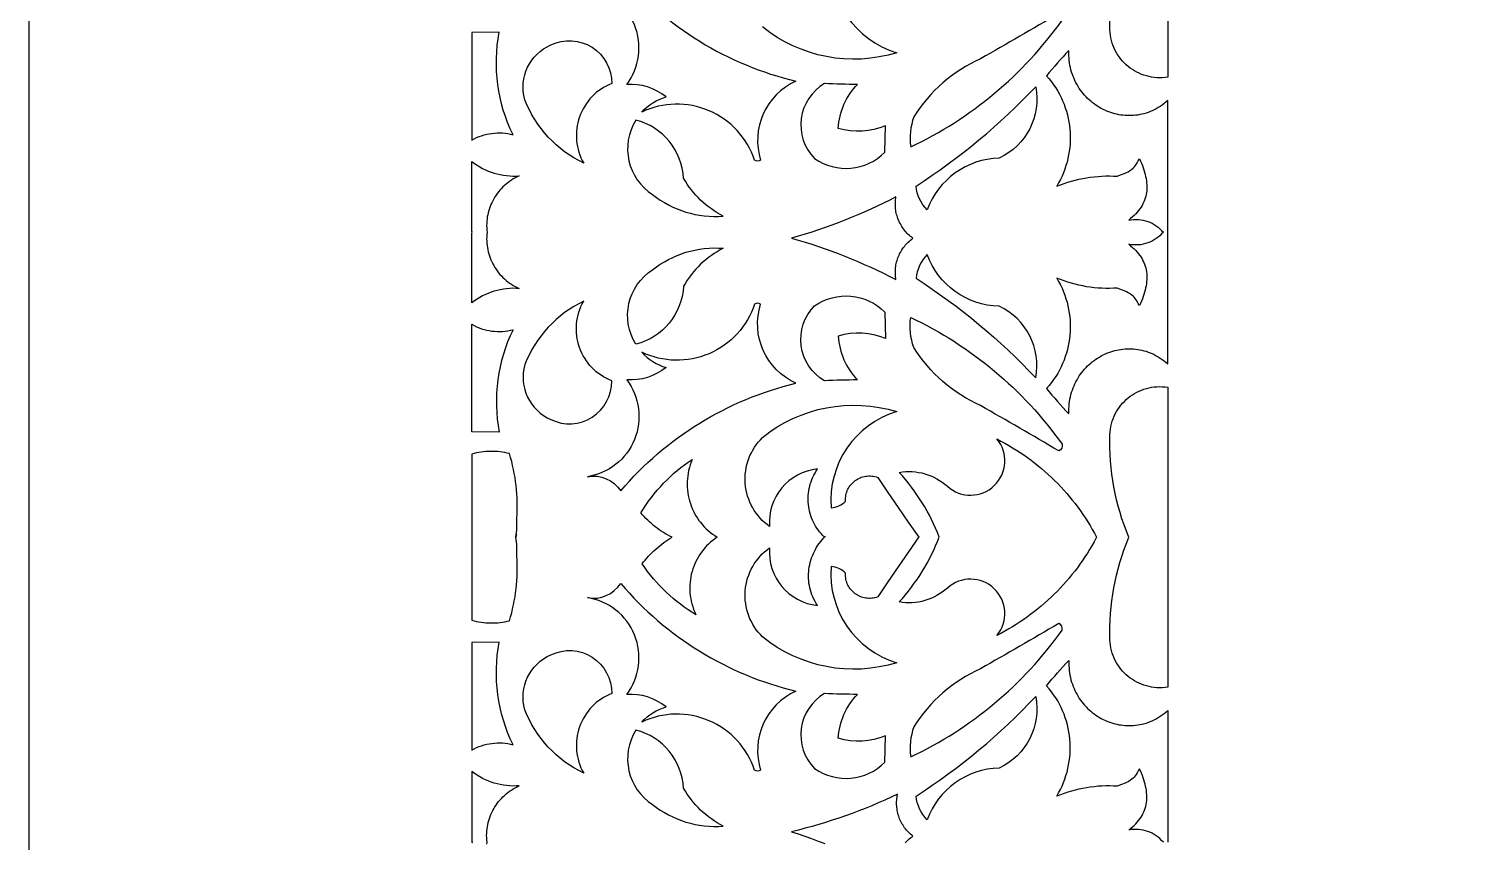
# Model space of a CAD drawing. Extents: x 3927 to 5087, y -513 to 1114.
# Drawn here: x 3927.4 to 4155.4, y 19.2 to 147.8 of the extents above; entities that cross this region are included whole.
import ezdxf

# ---------------------------------------------------------------- set-up
doc = ezdxf.new("R2010")
doc.units = 0
doc.layers.add('LAYER_1', color=18, linetype='CONTINUOUS')

msp = doc.modelspace()

# ---------------------------------------------------------------- linework, layer by layer
at = {"layer": 'LAYER_1'}
for points in [[(4747.65, -512.56), (5087.41, -172.81), (5087.41, 307.68), (4747.65, 647.44), (4267.16, 647.44), (3927.41, 307.68), (3927.41, -172.81), (4267.16, -512.56)], [(4107.42, 115.64), (4107.42, 136.47), (4107.12, 136.22), (4106.83, 135.98), (4106.52, 135.75), (4106.22, 135.54), (4105.91, 135.35), (4105.59, 135.17), (4105.28, 135), (4104.96, 134.85), (4104.63, 134.71), (4104.31, 134.59), (4103.98, 134.48), (4103.65, 134.38), (4103.32, 134.3), (4102.99, 134.23), (4102.66, 134.17), (4102.33, 134.12), (4101.99, 134.09), (4101.66, 134.07), (4101.33, 134.07), (4100.99, 134.07), (4100.66, 134.09), (4100.33, 134.12), (4100.01, 134.16), (4099.68, 134.22), (4099.36, 134.28), (4099.04, 134.36), (4098.72, 134.45), (4098.4, 134.55), (4098.09, 134.66), (4097.78, 134.78), (4097.48, 134.92), (4097.18, 135.06), (4096.88, 135.21), (4096.6, 135.38), (4096.31, 135.55), (4096.03, 135.73), (4095.76, 135.93), (4095.49, 136.13), (4095.23, 136.35), (4094.98, 136.57), (4094.74, 136.8), (4094.5, 137.04), (4094.27, 137.29), (4094.04, 137.55), (4093.83, 137.82), (4093.63, 138.09), (4093.43, 138.38), (4093.24, 138.67), (4093.07, 138.97), (4092.9, 139.28), (4092.74, 139.6), (4092.6, 139.92), (4092.46, 140.26), (4092.34, 140.6), (4092.22, 140.94), (4092.12, 141.3), (4092.03, 141.66), (4091.96, 142.02), (4091.9, 142.4), (4091.84, 142.78), (4091.81, 143.17), (4091.78, 143.56), (4091.78, 143.96), (4091.78, 144.36), (4091.32, 143.88), (4090.87, 143.39), (4090.42, 142.9), (4089.98, 142.4), (4089.54, 141.89), (4089.11, 141.38), (4088.69, 140.87), (4088.27, 140.34), (4088.66, 139.89), (4089.03, 139.43), (4089.38, 138.95), (4089.71, 138.46), (4090.02, 137.96), (4090.3, 137.45), (4090.56, 136.93), (4090.8, 136.4), (4091.02, 135.86), (4091.22, 135.32), (4091.39, 134.76), (4091.55, 134.2), (4091.68, 133.64), (4091.79, 133.07), (4091.87, 132.5), (4091.94, 131.92), (4091.98, 131.34), (4092, 130.76), (4092, 130.18), (4091.97, 129.6), (4091.92, 129.02), (4091.85, 128.45), (4091.75, 127.87), (4091.64, 127.3), (4091.5, 126.73), (4091.33, 126.17), (4091.15, 125.61), (4090.94, 125.05), (4090.7, 124.51), (4090.45, 123.97), (4090.17, 123.44), (4089.87, 122.92), (4090.44, 123.15), (4091.02, 123.36), (4091.6, 123.55), (4092.19, 123.72), (4092.78, 123.88), (4093.37, 124.02), (4093.97, 124.15), (4094.57, 124.26), (4095.17, 124.35), (4095.78, 124.42), (4096.39, 124.47), (4096.99, 124.51), (4097.6, 124.53), (4098.22, 124.53), (4098.83, 124.52), (4099.44, 124.48), (4100.1, 124.76), (4100.66, 124.98), (4100.91, 125.09), (4101.14, 125.21), (4101.35, 125.32), (4101.55, 125.45), (4101.74, 125.59), (4101.92, 125.74), (4102.09, 125.92), (4102.26, 126.12), (4102.42, 126.35), (4102.59, 126.62), (4102.76, 126.92), (4102.94, 127.26), (4103.1, 126.89), (4103.26, 126.53), (4103.4, 126.18), (4103.53, 125.82), (4103.65, 125.48), (4103.75, 125.13), (4103.84, 124.79), (4103.92, 124.45), (4103.99, 124.12), (4104.04, 123.79), (4104.07, 123.46), (4104.1, 123.14), (4104.11, 122.83), (4104.1, 122.51), (4104.08, 122.2), (4104.04, 121.9), (4103.99, 121.6), (4103.93, 121.3), (4103.84, 121), (4103.75, 120.71), (4103.63, 120.43), (4103.5, 120.15), (4103.35, 119.87), (4103.19, 119.6), (4103.01, 119.33), (4102.81, 119.06), (4102.6, 118.8), (4102.36, 118.55), (4102.11, 118.29), (4101.84, 118.05), (4101.55, 117.8), (4101.25, 117.56), (4101.63, 117.62), (4102.01, 117.66), (4102.39, 117.67), (4102.77, 117.66), (4103.15, 117.62), (4103.52, 117.55), (4103.88, 117.46), (4104.24, 117.35), (4104.59, 117.21), (4104.93, 117.05), (4105.26, 116.87), (4105.58, 116.66), (4105.88, 116.44), (4106.18, 116.19), (4106.45, 115.93), (4106.72, 115.64), (4106.45, 115.36), (4106.17, 115.09), (4105.88, 114.85), (4105.57, 114.62), (4105.26, 114.42), (4104.93, 114.24), (4104.59, 114.08), (4104.24, 113.94), (4103.88, 113.83), (4103.52, 113.74), (4103.15, 113.67), (4102.77, 113.63), (4102.39, 113.62), (4102.01, 113.63), (4101.63, 113.66), (4101.25, 113.73), (4101.55, 113.49), (4101.84, 113.24), (4102.11, 112.99), (4102.36, 112.74), (4102.6, 112.48), (4102.81, 112.22), (4103.01, 111.96), (4103.19, 111.69), (4103.35, 111.42), (4103.5, 111.14), (4103.63, 110.86), (4103.75, 110.57), (4103.84, 110.28), (4103.93, 109.99), (4103.99, 109.69), (4104.04, 109.39), (4104.08, 109.08), (4104.1, 108.77), (4104.11, 108.46), (4104.1, 108.14), (4104.07, 107.82), (4104.04, 107.5), (4103.99, 107.17), (4103.92, 106.83), (4103.84, 106.5), (4103.75, 106.16), (4103.65, 105.81), (4103.53, 105.46), (4103.4, 105.11), (4103.26, 104.75), (4103.1, 104.39), (4102.94, 104.03), (4102.76, 104.37), (4102.59, 104.67), (4102.42, 104.93), (4102.26, 105.17), (4102.09, 105.37), (4101.92, 105.54), (4101.74, 105.7), (4101.55, 105.84), (4101.35, 105.97), (4101.14, 106.08), (4100.91, 106.19), (4100.66, 106.3), (4100.1, 106.53), (4099.44, 106.8), (4098.83, 106.77), (4098.22, 106.75), (4097.6, 106.76), (4096.99, 106.78), (4096.39, 106.81), (4095.78, 106.87), (4095.17, 106.94), (4094.57, 107.03), (4093.97, 107.14), (4093.37, 107.26), (4092.78, 107.4), (4092.19, 107.56), (4091.6, 107.74), (4091.02, 107.93), (4090.44, 108.14), (4089.87, 108.37), (4090.17, 107.85), (4090.45, 107.32), (4090.7, 106.78), (4090.94, 106.23), (4091.15, 105.68), (4091.33, 105.12), (4091.5, 104.56), (4091.64, 103.99), (4091.75, 103.42), (4091.85, 102.84), (4091.92, 102.26), (4091.97, 101.68), (4092, 101.1), (4092, 100.52), (4091.98, 99.94), (4091.94, 99.37), (4091.87, 98.79), (4091.79, 98.22), (4091.68, 97.65), (4091.55, 97.08), (4091.39, 96.52), (4091.22, 95.97), (4091.02, 95.43), (4090.8, 94.89), (4090.56, 94.36), (4090.3, 93.84), (4090.02, 93.32), (4089.71, 92.82), (4089.38, 92.34), (4089.03, 91.86), (4088.66, 91.39), (4088.27, 90.94), (4088.69, 90.42), (4089.11, 89.9), (4089.54, 89.39), (4089.98, 88.89), (4090.42, 88.39), (4090.87, 87.89), (4091.32, 87.41), (4091.78, 86.92), (4091.78, 87.33), (4091.78, 87.73), (4091.81, 88.12), (4091.84, 88.51), (4091.9, 88.89), (4091.96, 89.26), (4092.03, 89.63), (4092.12, 89.99), (4092.22, 90.35), (4092.34, 90.69), (4092.46, 91.03), (4092.6, 91.36), (4092.74, 91.69), (4092.9, 92), (4093.07, 92.31), (4093.24, 92.61), (4093.43, 92.91), (4093.63, 93.19), (4093.83, 93.47), (4094.04, 93.74), (4094.27, 94), (4094.5, 94.25), (4094.74, 94.49), (4094.98, 94.72), (4095.23, 94.94), (4095.49, 95.15), (4095.76, 95.36), (4096.03, 95.55), (4096.31, 95.74), (4096.6, 95.91), (4096.88, 96.07), (4097.18, 96.23), (4097.48, 96.37), (4097.78, 96.5), (4098.09, 96.63), (4098.4, 96.74), (4098.72, 96.84), (4099.04, 96.92), (4099.36, 97), (4099.68, 97.07), (4100.01, 97.12), (4100.33, 97.16), (4100.66, 97.19), (4100.99, 97.21), (4101.33, 97.22), (4101.66, 97.21), (4101.99, 97.19), (4102.33, 97.16), (4102.66, 97.12), (4102.99, 97.06), (4103.32, 96.99), (4103.65, 96.91), (4103.98, 96.81), (4104.31, 96.7), (4104.63, 96.58), (4104.96, 96.44), (4105.28, 96.29), (4105.59, 96.12), (4105.91, 95.94), (4106.22, 95.74), (4106.52, 95.53), (4106.83, 95.31), (4107.12, 95.07), (4107.42, 94.82)], [(3997.48, 115.64), (3997.43, 115.78), (3997.42, 115.96), (3997.42, 126.8), (3997.82, 126.5), (3998.24, 126.23), (3998.67, 125.97), (3999.11, 125.73), (3999.56, 125.51), (4000.02, 125.31), (4000.48, 125.14), (4000.96, 124.98), (4001.44, 124.85), (4001.92, 124.74), (4002.41, 124.65), (4002.91, 124.59), (4003.41, 124.54), (4003.91, 124.52), (4004.41, 124.52), (4004.92, 124.55), (4004.59, 124.4), (4004.28, 124.23), (4003.97, 124.06), (4003.67, 123.88), (4003.39, 123.68), (4003.11, 123.47), (4002.84, 123.26), (4002.58, 123.03), (4002.33, 122.8), (4002.09, 122.55), (4001.87, 122.3), (4001.65, 122.04), (4001.44, 121.77), (4001.25, 121.49), (4001.06, 121.21), (4000.89, 120.91), (4000.73, 120.62), (4000.58, 120.31), (4000.44, 120), (4000.31, 119.69), (4000.2, 119.37), (4000.1, 119.05), (4000.01, 118.72), (3999.94, 118.38), (3999.87, 118.05), (3999.83, 117.71), (3999.79, 117.37), (3999.77, 117.02), (3999.76, 116.68), (3999.77, 116.33), (3999.79, 115.98), (3999.82, 115.63), (3999.79, 115.28), (3999.77, 114.93), (3999.76, 114.58), (3999.77, 114.24), (3999.8, 113.89), (3999.83, 113.55), (3999.88, 113.21), (3999.94, 112.88), (4000.02, 112.55), (4000.11, 112.22), (4000.21, 111.9), (4000.32, 111.58), (4000.45, 111.26), (4000.59, 110.96), (4000.74, 110.65), (4000.9, 110.36), (4001.07, 110.07), (4001.26, 109.78), (4001.45, 109.51), (4001.66, 109.24), (4001.87, 108.98), (4002.1, 108.73), (4002.34, 108.48), (4002.59, 108.25), (4002.85, 108.02), (4003.11, 107.81), (4003.39, 107.6), (4003.68, 107.41), (4003.97, 107.22), (4004.28, 107.05), (4004.59, 106.89), (4004.92, 106.74), (4004.41, 106.76), (4003.91, 106.77), (4003.41, 106.75), (4002.91, 106.7), (4002.41, 106.63), (4001.92, 106.55), (4001.44, 106.43), (4000.96, 106.3), (4000.48, 106.15), (4000.02, 105.97), (3999.56, 105.78), (3999.11, 105.56), (3998.67, 105.32), (3998.24, 105.06), (3997.82, 104.78), (3997.42, 104.48), (3997.42, 115.32), (3997.43, 115.5)], [(4067.13, 114.69), (4066.94, 114.83), (4066.76, 114.98), (4066.58, 115.13), (4066.41, 115.29), (4066.24, 115.46), (4066.08, 115.63), (4065.93, 115.8), (4065.78, 115.98), (4065.64, 116.17), (4065.51, 116.36), (4065.38, 116.55), (4065.26, 116.75), (4065.15, 116.95), (4065.04, 117.15), (4064.94, 117.36), (4064.85, 117.57), (4064.77, 117.79), (4064.69, 118), (4064.62, 118.22), (4064.56, 118.45), (4064.51, 118.67), (4064.46, 118.9), (4064.43, 119.12), (4064.4, 119.35), (4064.38, 119.59), (4064.36, 119.82), (4064.36, 120.05), (4064.36, 120.29), (4064.37, 120.52), (4064.39, 120.76), (4064.42, 120.99), (4064.45, 121.23), (4063.47, 120.72), (4062.47, 120.22), (4061.47, 119.74), (4060.46, 119.27), (4059.45, 118.82), (4058.43, 118.37), (4057.4, 117.94), (4056.37, 117.53), (4055.34, 117.13), (4054.3, 116.74), (4053.25, 116.36), (4052.2, 116), (4051.14, 115.65), (4050.08, 115.32), (4049.02, 115), (4047.95, 114.69), (4049.02, 114.38), (4050.08, 114.06), (4051.14, 113.73), (4052.2, 113.38), (4053.25, 113.02), (4054.3, 112.64), (4055.34, 112.25), (4056.37, 111.85), (4057.4, 111.43), (4058.43, 111.01), (4059.45, 110.56), (4060.46, 110.11), (4061.47, 109.64), (4062.47, 109.15), (4063.47, 108.66), (4064.45, 108.15), (4064.42, 108.39), (4064.39, 108.62), (4064.37, 108.86), (4064.36, 109.09), (4064.36, 109.33), (4064.36, 109.56), (4064.38, 109.79), (4064.4, 110.02), (4064.43, 110.25), (4064.46, 110.48), (4064.51, 110.71), (4064.56, 110.93), (4064.62, 111.16), (4064.69, 111.38), (4064.77, 111.59), (4064.85, 111.81), (4064.94, 112.02), (4065.04, 112.23), (4065.15, 112.43), (4065.26, 112.63), (4065.38, 112.83), (4065.51, 113.02), (4065.64, 113.21), (4065.78, 113.4), (4065.93, 113.58), (4066.08, 113.75), (4066.24, 113.92), (4066.41, 114.09), (4066.58, 114.25), (4066.76, 114.4), (4066.94, 114.55)], [(4107.42, 67.23), (4107.42, 43.72), (4106.98, 43.67), (4106.55, 43.63), (4106.12, 43.62), (4105.69, 43.63), (4105.27, 43.67), (4104.86, 43.72), (4104.45, 43.8), (4104.04, 43.9), (4103.65, 44.02), (4103.26, 44.16), (4102.89, 44.32), (4102.52, 44.5), (4102.16, 44.7), (4101.82, 44.92), (4101.48, 45.15), (4101.16, 45.4), (4100.85, 45.66), (4100.56, 45.95), (4100.28, 46.24), (4100.01, 46.55), (4099.76, 46.88), (4099.53, 47.22), (4099.31, 47.57), (4099.12, 47.93), (4098.94, 48.31), (4098.78, 48.7), (4098.64, 49.09), (4098.52, 49.5), (4098.43, 49.92), (4098.35, 50.34), (4098.3, 50.78), (4098.27, 51.22), (4098.25, 52.25), (4098.26, 53.29), (4098.29, 54.31), (4098.36, 55.34), (4098.45, 56.36), (4098.56, 57.38), (4098.71, 58.4), (4098.88, 59.41), (4099.08, 60.42), (4099.3, 61.42), (4099.55, 62.41), (4099.83, 63.4), (4100.14, 64.38), (4100.47, 65.35), (4100.83, 66.32), (4101.21, 67.27), (4101.27, 67.43), (4100.88, 68.39), (4100.52, 69.36), (4100.18, 70.34), (4099.87, 71.33), (4099.58, 72.33), (4099.33, 73.33), (4099.1, 74.34), (4098.89, 75.36), (4098.72, 76.38), (4098.57, 77.4), (4098.45, 78.43), (4098.36, 79.47), (4098.29, 80.5), (4098.26, 81.54), (4098.25, 82.59), (4098.27, 83.63), (4098.3, 84.07), (4098.35, 84.51), (4098.43, 84.93), (4098.52, 85.35), (4098.64, 85.76), (4098.78, 86.15), (4098.94, 86.54), (4099.12, 86.92), (4099.31, 87.28), (4099.53, 87.63), (4099.76, 87.97), (4100.01, 88.3), (4100.28, 88.61), (4100.56, 88.9), (4100.85, 89.19), (4101.16, 89.45), (4101.48, 89.7), (4101.82, 89.93), (4102.16, 90.15), (4102.52, 90.35), (4102.89, 90.53), (4103.26, 90.69), (4103.65, 90.83), (4104.04, 90.95), (4104.45, 91.05), (4104.86, 91.13), (4105.27, 91.18), (4105.69, 91.22), (4106.12, 91.23), (4106.55, 91.22), (4106.98, 91.18), (4107.42, 91.13), (4107.42, 67.43)]]:
    msp.add_lwpolyline(points, close=True, dxfattribs=at)
for points in [[(4107.42, 166.25), (4107.42, 140.16), (4106.98, 140.1), (4106.55, 140.07), (4106.12, 140.06), (4105.69, 140.07), (4105.27, 140.1), (4104.86, 140.16), (4104.45, 140.24), (4104.04, 140.34), (4103.65, 140.46), (4103.26, 140.6), (4102.89, 140.76), (4102.52, 140.94), (4102.16, 141.14), (4101.82, 141.35), (4101.48, 141.59), (4101.16, 141.84), (4100.85, 142.1), (4100.56, 142.38), (4100.28, 142.68), (4100.01, 142.99), (4099.76, 143.32), (4099.53, 143.65), (4099.31, 144.01), (4099.12, 144.37), (4098.94, 144.75), (4098.78, 145.13), (4098.64, 145.53), (4098.52, 145.94), (4098.43, 146.35), (4098.35, 146.78), (4098.3, 147.22), (4098.27, 147.66, -0.129946), (4102.63, 166.72)], [(4054.21, 159.21, 0.353746), (4064.58, 144.02, -0.250469), (4043.38, 148.09, -0.467604)]]:
    msp.add_lwpolyline(points, format="xyb", dxfattribs=at)
for points in [[(4028.13, 137.03, 0.190741), (4021.9, 138.99, 0.566428), (4015.7, 154.31, 0.30721), (4020.95, 156.55, 0.16029), (4048.65, 139.53, 0.380582), (4043.07, 127.01, -0.285714), (4042.11, 127.01, 0.451873), (4024.28, 134.63, -0.142336)], [(4067.27, 133.87, 0.115328), (4066.78, 129.13, 0.128981), (4090.71, 149.15, 0.4), (4090.18, 150.21, -0.004418), (4077.83, 143.07, 0.149279)], [(3997.42, 130.21), (3997.79, 130.41), (3998.18, 130.59), (3998.56, 130.75), (3998.96, 130.9), (3999.36, 131.02), (3999.77, 131.12), (4000.18, 131.21), (4000.59, 131.27), (4001.01, 131.31), (4001.42, 131.34), (4001.84, 131.34), (4002.26, 131.33), (4002.68, 131.29), (4003.1, 131.23), (4003.52, 131.15), (4003.93, 131.05, -0.163331), (4001.76, 147.26), (3997.42, 147.22)], [(4009.93, 145.27, -0.555806), (4019.53, 139.15, 0.456437), (4015.1, 126.56, -0.190546), (4005.8, 136.59, -0.376379)], [(4058.4, 139.01, -0.013484), (4053.16, 139.14, 0.488168), (4051.59, 127.3, 0.365052), (4062.72, 128.3), (4062.81, 132.44, -0.168582), (4055.33, 132.06, -0.182959)], [(4086.55, 138.65, -0.343348), (4080.77, 127.35, 0.30826), (4069.4, 119.18, -0.170224), (4067.63, 122.93, 0.060362)], [(4023.34, 133.36, 0.409539), (4025.99, 121.59, 0.189822), (4037.16, 118.18, -0.146101), (4030.89, 124.17, 0.329208)], [(4023.34, 97.92, -0.409539), (4025.99, 109.7, -0.189822), (4037.16, 113.1, 0.146101), (4030.89, 107.11, -0.329208)], [(4086.55, 92.63, 0.343348), (4080.77, 103.93, -0.30826), (4069.4, 112.1, 0.170224), (4067.63, 108.36, -0.060362)], [(4058.4, 92.28, 0.013484), (4053.16, 92.14, -0.488168), (4051.59, 103.99, -0.365052), (4062.72, 102.99), (4062.81, 98.85, 0.168582), (4055.33, 99.22, 0.182959)], [(4009.93, 86.01, 0.555806), (4019.53, 92.14, -0.456437), (4015.1, 104.73, 0.190546), (4005.8, 94.7, 0.376379)], [(4028.13, 94.26, -0.190741), (4021.9, 92.3, -0.566428), (4015.7, 76.98, -0.30721), (4020.95, 74.74, -0.16029), (4048.65, 91.75, -0.380582), (4043.07, 104.28, 0.285714), (4042.11, 104.28, -0.451873), (4024.28, 96.65, 0.142336)], [(3997.42, 101.08), (3997.79, 100.88), (3998.18, 100.7), (3998.56, 100.53), (3998.96, 100.39), (3999.36, 100.27), (3999.77, 100.16), (4000.18, 100.08), (4000.59, 100.02), (4001.01, 99.97), (4001.42, 99.95), (4001.84, 99.94), (4002.26, 99.96), (4002.68, 100), (4003.1, 100.06), (4003.52, 100.13), (4003.93, 100.23, 0.163331), (4001.76, 84.03), (3997.42, 84.07)], [(4067.27, 97.42, -0.115328), (4066.78, 102.16, -0.128981), (4090.71, 82.14, -0.4), (4090.18, 81.07, 0.004418), (4077.83, 88.22, -0.149279)], [(4053.14, 67.44), (4052.88, 67.7), (4052.63, 67.98), (4052.39, 68.26), (4052.16, 68.56), (4051.96, 68.86), (4051.76, 69.17), (4051.58, 69.49), (4051.41, 69.81), (4051.26, 70.14), (4051.12, 70.48), (4051, 70.82), (4050.89, 71.17), (4050.8, 71.52), (4050.73, 71.87), (4050.66, 72.23), (4050.62, 72.58), (4050.59, 72.95), (4050.57, 73.31), (4050.58, 73.67), (4050.59, 74.04), (4050.62, 74.4), (4050.67, 74.76), (4050.74, 75.12), (4050.82, 75.48), (4050.92, 75.84), (4051.03, 76.19), (4051.16, 76.54), (4051.31, 76.89), (4051.48, 77.23), (4051.66, 77.57), (4051.86, 77.9), (4052.07, 78.22, 0.410285), (4044.49, 69.1, -0.467604), (4043.38, 83.2, -0.250469), (4064.58, 87.27, 0.353746), (4054.21, 72.08, 0.182927), (4056.48, 73.12), (4056.47, 73.38), (4056.48, 73.62), (4056.51, 73.87), (4056.55, 74.1), (4056.61, 74.33), (4056.68, 74.56), (4056.76, 74.78), (4056.86, 74.99), (4056.96, 75.19), (4057.08, 75.39), (4057.22, 75.57), (4057.36, 75.75), (4057.51, 75.92), (4057.67, 76.08), (4057.84, 76.23), (4058.02, 76.37), (4058.2, 76.5), (4058.4, 76.61), (4058.6, 76.72), (4058.81, 76.81), (4059.02, 76.9), (4059.24, 76.97), (4059.46, 77.02), (4059.68, 77.06), (4059.91, 77.09), (4060.15, 77.11), (4060.38, 77.11), (4060.62, 77.09), (4060.86, 77.06), (4061.1, 77.01), (4061.34, 76.95), (4061.58, 76.87), (4063.17, 74.49), (4064.78, 72.13), (4066.41, 69.78), (4068.06, 67.45), (4068.06, 67.46), (4066.42, 65.1), (4064.79, 62.74), (4063.17, 60.36), (4061.58, 57.98), (4061.34, 57.9), (4061.1, 57.84), (4060.86, 57.79), (4060.62, 57.76), (4060.38, 57.74), (4060.15, 57.74), (4059.91, 57.76), (4059.68, 57.79), (4059.46, 57.83), (4059.24, 57.88), (4059.02, 57.95), (4058.81, 58.04), (4058.6, 58.13), (4058.4, 58.24), (4058.2, 58.35), (4058.02, 58.48), (4057.84, 58.62), (4057.67, 58.77), (4057.51, 58.93), (4057.36, 59.1), (4057.22, 59.28), (4057.08, 59.46), (4056.96, 59.66), (4056.86, 59.86), (4056.76, 60.07), (4056.68, 60.29), (4056.61, 60.52), (4056.55, 60.75), (4056.51, 60.98), (4056.48, 61.23), (4056.47, 61.47), (4056.48, 61.73, 0.182927), (4054.21, 62.77, 0.353746), (4064.58, 47.58, -0.250469), (4043.38, 51.65, -0.467604), (4044.49, 65.75, 0.410285), (4052.07, 56.63), (4051.86, 56.95), (4051.66, 57.28), (4051.48, 57.62), (4051.32, 57.97), (4051.17, 58.32), (4051.05, 58.67), (4050.94, 59.03), (4050.85, 59.39), (4050.77, 59.76), (4050.71, 60.13), (4050.67, 60.5), (4050.64, 60.87), (4050.63, 61.24), (4050.64, 61.61), (4050.66, 61.98), (4050.7, 62.34), (4050.76, 62.71), (4050.83, 63.07), (4050.91, 63.43), (4051.01, 63.79), (4051.13, 64.14), (4051.25, 64.49), (4051.4, 64.83), (4051.56, 65.17), (4051.73, 65.5), (4051.92, 65.82), (4052.12, 66.14), (4052.33, 66.44), (4052.56, 66.74), (4052.8, 67.02), (4053.05, 67.3), (4053.32, 67.57), (4053.32, 67.57)], [(4096.11, 67.3), (4095.78, 66.69), (4095.43, 66.08), (4095.07, 65.48), (4094.71, 64.89), (4094.33, 64.31), (4093.94, 63.73), (4093.54, 63.16), (4093.13, 62.6), (4092.71, 62.05), (4092.27, 61.5), (4091.83, 60.97), (4091.38, 60.44), (4090.92, 59.92), (4090.45, 59.41), (4089.97, 58.91), (4089.48, 58.41), (4088.97, 57.93), (4088.47, 57.46), (4087.95, 56.99), (4087.42, 56.54), (4086.88, 56.09), (4086.34, 55.66), (4085.78, 55.23), (4085.22, 54.82), (4084.65, 54.42), (4084.07, 54.02), (4083.48, 53.64), (4082.88, 53.27), (4082.28, 52.91), (4081.66, 52.56), (4081.04, 52.22), (4080.42, 51.89, 0.930701), (4072.59, 59.38, -0.229894), (4064.96, 57.18), (4065.47, 57.75), (4065.96, 58.32), (4066.44, 58.91), (4066.9, 59.51), (4067.35, 60.13), (4067.79, 60.75), (4068.21, 61.38), (4068.62, 62.02), (4069.01, 62.67), (4069.38, 63.33), (4069.75, 63.99), (4070.09, 64.67), (4070.42, 65.35), (4070.73, 66.04), (4071.03, 66.74), (4071.31, 67.44), (4071.03, 68.14), (4070.73, 68.84), (4070.41, 69.53), (4070.08, 70.21), (4069.74, 70.88), (4069.37, 71.55), (4069, 72.2), (4068.61, 72.85), (4068.2, 73.48), (4067.78, 74.11), (4067.35, 74.73), (4066.9, 75.34), (4066.44, 75.94), (4065.96, 76.53), (4065.47, 77.1), (4064.96, 77.67, -0.229894), (4072.59, 75.47, 0.930701), (4080.42, 82.96), (4081.05, 82.63), (4081.67, 82.29), (4082.29, 81.94), (4082.9, 81.57), (4083.5, 81.2), (4084.09, 80.81), (4084.67, 80.42), (4085.25, 80.01), (4085.81, 79.59), (4086.37, 79.16), (4086.92, 78.73), (4087.46, 78.28), (4087.99, 77.82), (4088.51, 77.35), (4089.02, 76.87), (4089.52, 76.39), (4090.02, 75.89), (4090.5, 75.39), (4090.97, 74.87), (4091.44, 74.35), (4091.89, 73.82), (4092.33, 73.27), (4092.77, 72.73), (4093.19, 72.17), (4093.6, 71.6), (4094, 71.03), (4094.39, 70.45), (4094.77, 69.86), (4095.14, 69.26), (4095.49, 68.66), (4095.84, 68.04), (4096.17, 67.43)], [(4004.4, 67.43), (4004.45, 67.8), (4004.49, 68.17), (4004.53, 68.54), (4004.55, 68.91), (4004.56, 69.29), (4004.56, 69.67), (4004.55, 70.04), (4004.53, 70.42, 0.092198), (4003.37, 80.65), (4003, 80.73), (4002.63, 80.81), (4002.26, 80.87), (4001.88, 80.91), (4001.51, 80.95), (4001.14, 80.97), (4000.76, 80.98), (4000.39, 80.99), (4000.01, 80.97), (3999.64, 80.95), (3999.26, 80.92), (3998.89, 80.87), (3998.52, 80.81), (3998.15, 80.74), (3997.78, 80.66), (3997.42, 80.56), (3997.42, 67.43), (3997.42, 54.29), (3997.78, 54.19), (3998.15, 54.11), (3998.52, 54.04), (3998.89, 53.98), (3999.26, 53.93), (3999.64, 53.9), (4000.01, 53.88), (4000.39, 53.86), (4000.76, 53.87), (4001.14, 53.88), (4001.51, 53.9), (4001.88, 53.94), (4002.26, 53.98), (4002.63, 54.04), (4003, 54.12), (4003.37, 54.2, 0.092198), (4004.53, 64.43), (4004.55, 64.81), (4004.56, 65.18), (4004.56, 65.56), (4004.55, 65.94), (4004.53, 66.31), (4004.49, 66.68), (4004.45, 67.05), (4004.4, 67.43), (4004.46, 67.87)], [(4036.21, 67.44), (4035.84, 67.18), (4035.49, 66.92), (4035.16, 66.64), (4034.84, 66.34), (4034.53, 66.04), (4034.24, 65.72), (4033.96, 65.39), (4033.7, 65.05), (4033.46, 64.69), (4033.23, 64.33), (4033.02, 63.96), (4032.83, 63.59), (4032.65, 63.2), (4032.49, 62.81), (4032.35, 62.41), (4032.22, 62), (4032.11, 61.59), (4032.03, 61.17), (4031.96, 60.75), (4031.91, 60.32), (4031.87, 59.9), (4031.86, 59.47), (4031.87, 59.03), (4031.89, 58.6), (4031.94, 58.17), (4032.01, 57.73), (4032.1, 57.3), (4032.2, 56.87), (4032.33, 56.44), (4032.48, 56.01), (4032.66, 55.58), (4032.85, 55.16, -0.110537), (4024.34, 63.22), (4024.57, 63.52), (4024.82, 63.81), (4025.07, 64.11), (4025.34, 64.4), (4025.62, 64.69), (4025.9, 64.98), (4026.2, 65.26), (4026.5, 65.54), (4026.8, 65.81), (4027.12, 66.07), (4027.44, 66.33), (4027.76, 66.57), (4028.08, 66.81), (4028.41, 67.03), (4028.73, 67.24), (4029.06, 67.44), (4028.71, 67.6), (4028.37, 67.78), (4028.03, 67.97), (4027.69, 68.17), (4027.36, 68.38), (4027.04, 68.6), (4026.72, 68.83), (4026.41, 69.06), (4026.1, 69.31), (4025.8, 69.57), (4025.51, 69.83), (4025.22, 70.1), (4024.94, 70.38), (4024.67, 70.67), (4024.4, 70.96), (4024.14, 71.26, -0.110537), (4032.25, 79.72), (4032.08, 79.29), (4031.93, 78.85), (4031.8, 78.42), (4031.69, 77.98), (4031.6, 77.54), (4031.54, 77.09), (4031.49, 76.65), (4031.47, 76.21), (4031.46, 75.77), (4031.48, 75.33), (4031.51, 74.89), (4031.56, 74.46), (4031.63, 74.03), (4031.72, 73.6), (4031.83, 73.18), (4031.96, 72.77), (4032.1, 72.36), (4032.26, 71.96), (4032.44, 71.56), (4032.64, 71.18), (4032.85, 70.8), (4033.08, 70.43), (4033.32, 70.08), (4033.59, 69.73), (4033.86, 69.4), (4034.15, 69.07), (4034.46, 68.77), (4034.78, 68.47), (4035.12, 68.19), (4035.47, 67.92), (4035.83, 67.67)], [(4028.13, 40.59, 0.190741), (4021.9, 42.55, 0.566428), (4015.7, 57.87, 0.30721), (4020.95, 60.12, 0.16029), (4048.65, 43.1, 0.380582), (4043.07, 30.57, -0.285714), (4042.11, 30.57, 0.451873), (4024.28, 38.2, -0.142336)], [(4067.27, 37.43, 0.115328), (4066.78, 32.69, 0.128981), (4090.71, 52.71, 0.4), (4090.18, 53.78, -0.004418), (4077.83, 46.63, 0.149279)], [(3997.42, 33.77), (3997.79, 33.97), (3998.18, 34.15), (3998.56, 34.32), (3998.96, 34.46), (3999.36, 34.58), (3999.77, 34.69), (4000.18, 34.77), (4000.59, 34.83), (4001.01, 34.88), (4001.42, 34.9), (4001.84, 34.91), (4002.26, 34.89), (4002.68, 34.85), (4003.1, 34.79), (4003.52, 34.72), (4003.93, 34.62, -0.163331), (4001.76, 50.82), (3997.42, 50.78)], [(4009.93, 48.84, -0.555806), (4019.53, 42.71, 0.456437), (4015.1, 30.12, -0.190546), (4005.8, 40.15, -0.376379)], [(4058.4, 42.57, -0.013484), (4053.16, 42.71, 0.488168), (4051.59, 30.86, 0.365052), (4062.72, 31.86), (4062.81, 36, -0.168582), (4055.33, 35.63, -0.182959)], [(4086.55, 42.22, -0.343348), (4080.77, 30.92, 0.30826), (4069.4, 22.75, -0.170224), (4067.63, 26.49, 0.060362)], [(4023.34, 36.93, 0.409539), (4025.99, 25.15, 0.189822), (4037.16, 21.75, -0.146101), (4030.89, 27.74, 0.329208)]]:
    msp.add_lwpolyline(points, format="xyb", close=True, dxfattribs=at)
for points in [[(4106.72, 19.2), (4106.45, 19.49), (4106.18, 19.76), (4105.88, 20), (4105.58, 20.23), (4105.26, 20.43), (4104.93, 20.61), (4104.59, 20.77), (4104.24, 20.91), (4103.88, 21.02), (4103.52, 21.11), (4103.15, 21.18), (4102.77, 21.22), (4102.39, 21.23), (4102.01, 21.22), (4101.63, 21.19), (4101.25, 21.12), (4101.55, 21.36), (4101.84, 21.61), (4102.11, 21.86), (4102.36, 22.11), (4102.6, 22.37), (4102.81, 22.63), (4103.01, 22.89), (4103.19, 23.16), (4103.35, 23.43), (4103.5, 23.71), (4103.63, 23.99), (4103.75, 24.28), (4103.84, 24.57), (4103.93, 24.86), (4103.99, 25.16), (4104.04, 25.46), (4104.08, 25.77), (4104.1, 26.08), (4104.11, 26.39), (4104.1, 26.71), (4104.07, 27.03), (4104.04, 27.35), (4103.99, 27.68), (4103.92, 28.02), (4103.84, 28.35), (4103.75, 28.69), (4103.65, 29.04), (4103.53, 29.39), (4103.4, 29.74), (4103.26, 30.1), (4103.1, 30.46), (4102.94, 30.82), (4102.76, 30.48), (4102.59, 30.18), (4102.42, 29.92), (4102.26, 29.68), (4102.09, 29.48), (4101.92, 29.31), (4101.74, 29.15), (4101.55, 29.01), (4101.35, 28.88), (4101.14, 28.77), (4100.91, 28.66), (4100.66, 28.55), (4100.1, 28.32), (4099.44, 28.05), (4098.83, 28.08), (4098.22, 28.1), (4097.6, 28.09), (4096.99, 28.07), (4096.39, 28.04), (4095.78, 27.98), (4095.17, 27.91), (4094.57, 27.82), (4093.97, 27.71), (4093.37, 27.59), (4092.78, 27.45), (4092.19, 27.29), (4091.6, 27.11), (4091.02, 26.92), (4090.44, 26.71), (4089.87, 26.48), (4090.17, 27.01), (4090.45, 27.53), (4090.7, 28.07), (4090.94, 28.62), (4091.15, 29.17), (4091.33, 29.73), (4091.5, 30.29), (4091.64, 30.86), (4091.75, 31.43), (4091.85, 32.01), (4091.92, 32.59), (4091.97, 33.17), (4092, 33.75), (4092, 34.33), (4091.98, 34.91), (4091.94, 35.48), (4091.87, 36.06), (4091.79, 36.63), (4091.68, 37.2), (4091.55, 37.77), (4091.39, 38.33), (4091.22, 38.88), (4091.02, 39.42), (4090.8, 39.96), (4090.56, 40.49), (4090.3, 41.01), (4090.02, 41.53), (4089.71, 42.03), (4089.38, 42.51), (4089.03, 42.99), (4088.66, 43.46), (4088.27, 43.91), (4088.69, 44.43), (4089.11, 44.95), (4089.54, 45.46), (4089.98, 45.96), (4090.42, 46.46), (4090.87, 46.96), (4091.32, 47.44), (4091.78, 47.93), (4091.78, 47.52), (4091.78, 47.12), (4091.81, 46.73), (4091.84, 46.34), (4091.9, 45.96), (4091.96, 45.59), (4092.03, 45.22), (4092.12, 44.86), (4092.22, 44.51), (4092.34, 44.16), (4092.46, 43.82), (4092.6, 43.49), (4092.74, 43.16), (4092.9, 42.85), (4093.07, 42.54), (4093.24, 42.24), (4093.43, 41.94), (4093.63, 41.66), (4093.83, 41.38), (4094.04, 41.11), (4094.27, 40.85), (4094.5, 40.6), (4094.74, 40.36), (4094.98, 40.13), (4095.23, 39.91), (4095.49, 39.7), (4095.76, 39.49), (4096.03, 39.3), (4096.31, 39.11), (4096.6, 38.94), (4096.88, 38.78), (4097.18, 38.62), (4097.48, 38.48), (4097.78, 38.35), (4098.09, 38.22), (4098.4, 38.11), (4098.72, 38.01), (4099.04, 37.93), (4099.36, 37.85), (4099.68, 37.78), (4100.01, 37.73), (4100.33, 37.69), (4100.66, 37.66), (4100.99, 37.64), (4101.33, 37.63), (4101.66, 37.64), (4101.99, 37.66), (4102.33, 37.69), (4102.66, 37.73), (4102.99, 37.79), (4103.32, 37.86), (4103.65, 37.94), (4103.98, 38.04), (4104.31, 38.15), (4104.63, 38.27), (4104.96, 38.41), (4105.28, 38.56), (4105.59, 38.73), (4105.91, 38.91), (4106.22, 39.11), (4106.52, 39.32), (4106.83, 39.54), (4107.12, 39.78), (4107.42, 40.03), (4107.42, 19.21)], [(3999.79, 18.87), (3999.82, 19.22), (3999.79, 19.57), (3999.77, 19.92), (3999.76, 20.27), (3999.77, 20.61), (3999.8, 20.96), (3999.83, 21.3), (3999.88, 21.64), (3999.94, 21.97), (4000.02, 22.3), (4000.11, 22.63), (4000.21, 22.95), (4000.32, 23.27), (4000.45, 23.59), (4000.59, 23.89), (4000.74, 24.2), (4000.9, 24.49), (4001.07, 24.78), (4001.26, 25.07), (4001.45, 25.34), (4001.66, 25.61), (4001.87, 25.87), (4002.1, 26.12), (4002.34, 26.37), (4002.59, 26.6), (4002.85, 26.83), (4003.11, 27.04), (4003.39, 27.25), (4003.68, 27.44), (4003.97, 27.63), (4004.28, 27.8), (4004.59, 27.96), (4004.92, 28.11), (4004.41, 28.09), (4003.91, 28.08), (4003.41, 28.1), (4002.91, 28.15), (4002.41, 28.22), (4001.92, 28.3), (4001.44, 28.42), (4000.96, 28.55), (4000.48, 28.7), (4000.02, 28.88), (3999.56, 29.07), (3999.11, 29.29), (3998.67, 29.53), (3998.24, 29.79), (3997.82, 30.07), (3997.42, 30.37), (3997.42, 19.53), (3997.43, 19.35), (3997.48, 19.21), (3997.43, 19.07)], [(4065.89, 19.08), (4066.05, 19.25), (4066.21, 19.41), (4066.39, 19.57), (4066.56, 19.72), (4066.75, 19.87), (4066.94, 20.01), (4067.14, 20.15), (4066.95, 20.3), (4066.77, 20.45), (4066.6, 20.61), (4066.43, 20.78), (4066.27, 20.95), (4066.12, 21.12), (4065.97, 21.3), (4065.83, 21.49), (4065.7, 21.68), (4065.57, 21.87), (4065.45, 22.07), (4065.34, 22.27), (4065.23, 22.48), (4065.14, 22.68), (4065.04, 22.9), (4064.96, 23.11), (4064.89, 23.33), (4064.82, 23.55), (4064.76, 23.77), (4064.7, 23.99), (4064.66, 24.22), (4064.62, 24.45), (4064.59, 24.68), (4064.57, 24.91), (4064.56, 25.14), (4064.55, 25.37), (4064.56, 25.61), (4064.57, 25.84), (4064.59, 26.08), (4064.62, 26.31), (4064.65, 26.55), (4064.7, 26.78), (4063.69, 26.31), (4062.68, 25.85), (4061.66, 25.4), (4060.63, 24.97), (4059.61, 24.55), (4058.57, 24.15), (4057.53, 23.76), (4056.49, 23.38), (4055.44, 23.02), (4054.38, 22.67), (4053.32, 22.33), (4052.26, 22.01), (4051.19, 21.7), (4050.12, 21.4), (4049.04, 21.12), (4047.96, 20.85), (4049.02, 20.51), (4050.07, 20.15), (4051.12, 19.78), (4052.16, 19.39), (4053.2, 18.99)]]:
    msp.add_lwpolyline(points, dxfattribs=at)

doc.saveas('drawing.dxf')
